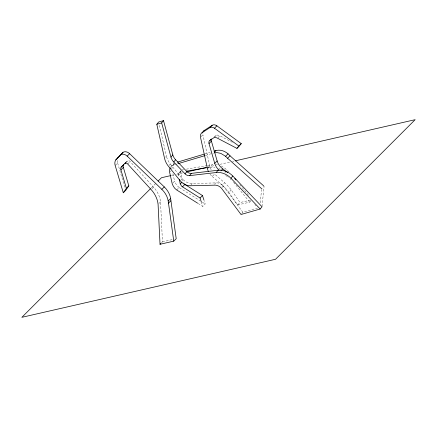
<?xml version="1.0" encoding="UTF-8"?>
<svg xmlns="http://www.w3.org/2000/svg" width="437" height="437" viewBox="0 0 437 437"><rect width="100%" height="100%" fill="white"/><g stroke="black" fill="none" stroke-linecap="round" stroke-linejoin="round"><path stroke-width="0.33" stroke-dasharray="2.19 1.64" d="M260.19 202.883L261.61 189.401M261.992 206.504L264.123 186.282L262.085 188.32M180.945 171.107L180.869 172.85L182.803 181.787M170.577 167.142L174.358 163.269M180.994 170.725L178.504 173.555L178.848 177.28M165.694 157.112L166.437 156.206L159.248 124.649M169.195 165.366L170.304 164.006A17.944 14.842 39.2 0 1 166.437 156.206M180.639 180.388L182.114 178.58A11.373 9.406 39.2 0 0 192.253 183.502L215.731 182.912A7.893 6.528 39.2 0 1 223.302 185.954L242.863 212.229L257.551 208.039M190.778 185.315L192.253 183.502M214.622 184.272L215.731 182.912M222.198 187.315L223.302 185.954M241.754 213.584L242.863 212.229M173.871 163.667L172.178 166.743A12.247 9.253 45 0 0 171.916 169.152M115.182 165.481L117.629 163.039A8.598 6.495 45 0 1 117.329 160.002M125.769 162.619L127.396 160.991A2.07 1.562 45 0 1 130.139 161.553L153.556 187.112A22.631 17.092 45 0 1 160.526 201.856L162.471 241.841L160.843 243.469M127.691 164.001L130.139 161.553M200.96 136.743L202.888 134.815A6.063 4.578 45 0 1 202.757 133.46M171.424 166.109L173.003 165.186L175.035 163.148M151.36 187.834L156.173 183.021M151.923 188.74L153.556 187.112M170.337 171.615L171.151 170.801M214.004 137.655L216.413 135.246A4.752 3.589 45 0 1 219.915 135.809L232.287 142.282M178.957 172.762L181.098 171.08M178.427 175.292L180.869 172.85M172.986 182.803L174.62 181.175L172.746 173.276M217.987 137.737L219.915 135.809M158.893 203.489L160.526 201.856M176.701 189.975L179.148 187.533L200.091 200.752M207.466 168.737L209.875 166.328L202.888 134.815M207.87 167.513L209.869 167.169L212.316 164.727L213.578 164.569M210.066 174.172A12.028 9.084 45 0 0 212.235 176.477L214.643 174.068L224.591 182.737A34.173 25.81 45 0 1 231.233 189.937L240.055 202.539L251.526 199.917M226.486 171.058L224.858 172.686L223.717 171.648M212.235 176.477L222.182 185.146L224.591 182.737M198.218 203.555L202.746 206.411L205.188 203.97L204.15 200.736M250.718 201.211L249.756 202.178L237.646 204.948L228.824 192.346L231.233 189.937M237.646 204.948L240.055 202.539M125.965 162.389L127.396 160.991M214.365 136.623L216.413 135.246M204.844 153.944L210.071 152.376M173.003 165.186L174.958 164.602M175.614 164.405L177.575 163.815M205.669 155.408L213.507 153.065M171.435 175.445L174.09 174.838M176.745 174.232L182.721 172.861M207.957 167.087L215.927 165.268M219.909 164.356L229.873 162.072M232.528 161.466L233.855 161.16M162.471 241.841L172.932 239.449M182.322 169.856L183.655 169.627M186.32 169.174L206.985 165.639M207.651 165.525L212.316 164.727M179.88 172.298L181.213 172.074M209.869 167.169L214.993 167.229M216.146 164.602L217.44 164.787M221.291 166.033L224.989 168.256L229.146 172.216M218.844 168.474L220.101 169.114M202.358 202.184L205.188 203.97M179.148 187.533L176.466 184.927L174.62 181.175M225.749 175.395L227.895 177.018A28.76 21.724 45 0 1 228.917 177.815M254.864 204.702L255.787 205.685M239.826 184.616L248.757 195.59M233.587 182.322L249.756 202.178M170.304 164.006L182.114 178.58M182.939 182.098L183.087 182.398M201.293 201.889L202.746 206.411M117.629 163.039L125.157 188.391M211.197 169.807A12.028 9.084 45 0 1 209.875 166.328M230.392 179.083A28.76 21.724 45 0 1 230.873 179.52M222.182 185.146A34.173 25.81 45 0 1 228.824 192.346"/><path stroke-width="0.66" d="M170.239 167.764L169.731 169.185A12.247 9.253 45 0 0 169.474 171.594L172.173 183.616L173.292 186.222L174.838 188.391L176.701 189.975L197.65 203.2M125.769 162.619L124.955 163.433A2.07 1.562 45 0 1 127.691 164.001L151.109 189.554A22.631 17.092 45 0 1 158.079 204.303L160.029 244.283L173.757 241.142L176.204 238.7L170.616 198.365A17.611 13.301 45 0 0 164.285 186.916L129.62 153.666A5.85 4.419 45 0 0 123.01 152.333L115.821 159.882A8.598 6.495 45 0 0 115.182 165.481L123.289 192.783L126.375 188.314L128.817 185.872L123.343 167.409A4.321 3.261 45 0 1 123.584 164.716L121.142 167.158A4.321 3.261 45 0 0 120.896 169.856L126.375 188.314M128.817 185.872L125.736 190.341L123.289 192.783M219.084 170.25A12.498 9.439 45 0 1 214.736 163.351L209.006 143.555A3.971 2.999 45 0 1 209.907 140.408L214.004 137.655A4.752 3.589 45 0 1 217.506 138.218L236.947 148.389L241.251 143.609L216.889 125.823A4.681 3.54 45 0 0 212.235 125.277L204.407 130.363A6.063 4.578 45 0 0 203.544 131.16M241.251 143.609L236.947 148.389M156.801 124.283L158.647 122.016L163.509 120.634L172.812 154.884A10.39 8.593 39.2 0 0 175.608 159.74L186.872 171.561A5.053 4.179 39.2 0 0 191.472 173.358L218.063 170.25A16.196 13.394 39.2 0 1 232.834 176.035L262.02 206.767L260.173 209.028L241.016 214.491L221.455 188.216A7.893 6.528 39.2 0 0 213.884 185.179L190.406 185.769A11.373 9.406 39.2 0 1 180.268 180.842L168.458 166.273A17.944 14.842 39.2 0 1 164.585 158.473L156.801 124.283L161.657 122.895L163.509 120.634M260.173 209.028L230.987 178.301A16.196 13.394 39.2 0 0 216.217 172.517L189.625 175.625A5.053 4.179 39.2 0 1 185.026 173.828L173.762 162.007A10.39 8.593 39.2 0 1 170.965 157.151L172.812 154.884M173.762 162.007L175.608 159.74M185.026 173.828L186.872 171.561M189.625 175.625L191.472 173.358M216.217 172.517L218.063 170.25M230.987 178.301L232.834 176.035M115.821 159.882L123.01 152.333M120.568 154.774A5.85 4.419 45 0 1 127.172 156.113L129.62 153.666M120.896 169.856L123.343 167.409M208.438 171.533A12.028 9.084 45 0 1 207.466 168.737L200.479 137.223A6.063 4.578 45 0 1 201.998 132.772L204.407 130.363M201.998 132.772L209.826 127.686L212.235 125.277M150.399 188.795L21.85 317.322L275.529 259.272L415.15 119.678L235.182 160.86M158.101 181.093L161.472 177.728L170.769 175.598M209.826 127.686A4.681 3.54 45 0 1 214.48 128.232L216.889 125.823M209.907 140.408L211.355 138.961M173.757 241.142L168.174 200.807A17.611 13.301 45 0 0 161.843 189.358L164.285 186.916M209.006 143.555L211.415 141.146A3.971 2.999 45 0 1 211.377 139.316M201.293 201.889L200.048 198.01L181.759 186.353L180.241 183.911L181.868 182.284M214.321 152.251L215.954 150.618C221.188 149.022 226.661 151.841 230.031 155.801L263.615 185.829M168.19 200.971L170.638 198.529M182.437 186.889L184.884 184.441L202.489 195.563L203.942 200.091M168.392 203.21L170.834 200.769M214.736 163.351L217.145 160.942L211.415 141.146M214.687 152.781L217.107 152.617L220.789 153.371L225.612 156.293L228.059 153.846M225.612 156.293L227.584 158.249L230.031 155.801M220.854 170.856L222.783 168.928A12.498 9.439 45 0 1 217.145 160.942M200.048 198.01L202.489 195.563M160.029 244.283L160.843 243.469M121.142 167.158L125.49 162.854M177.406 162.154L204.194 154.141M213.993 151.207L215.954 150.618M178.225 163.624L205.013 155.605M186.708 171.954L205.964 167.546M186.544 171.162L207.204 167.628M184.884 184.441L183.993 183.698M214.48 128.232L238.842 146.013M222.783 168.928L227.617 172.582M227.584 158.249L261.681 188.729M127.172 156.113L161.843 189.358M161.657 122.895L170.965 157.151M179.263 179.274L180.241 183.911M234.674 178.482A28.76 21.724 45 0 1 235.996 179.913M203.134 131.837A6.063 4.578 45 0 1 203.32 131.482M118.028 157.812A8.598 6.495 45 0 1 118.269 157.435"/></g></svg>
